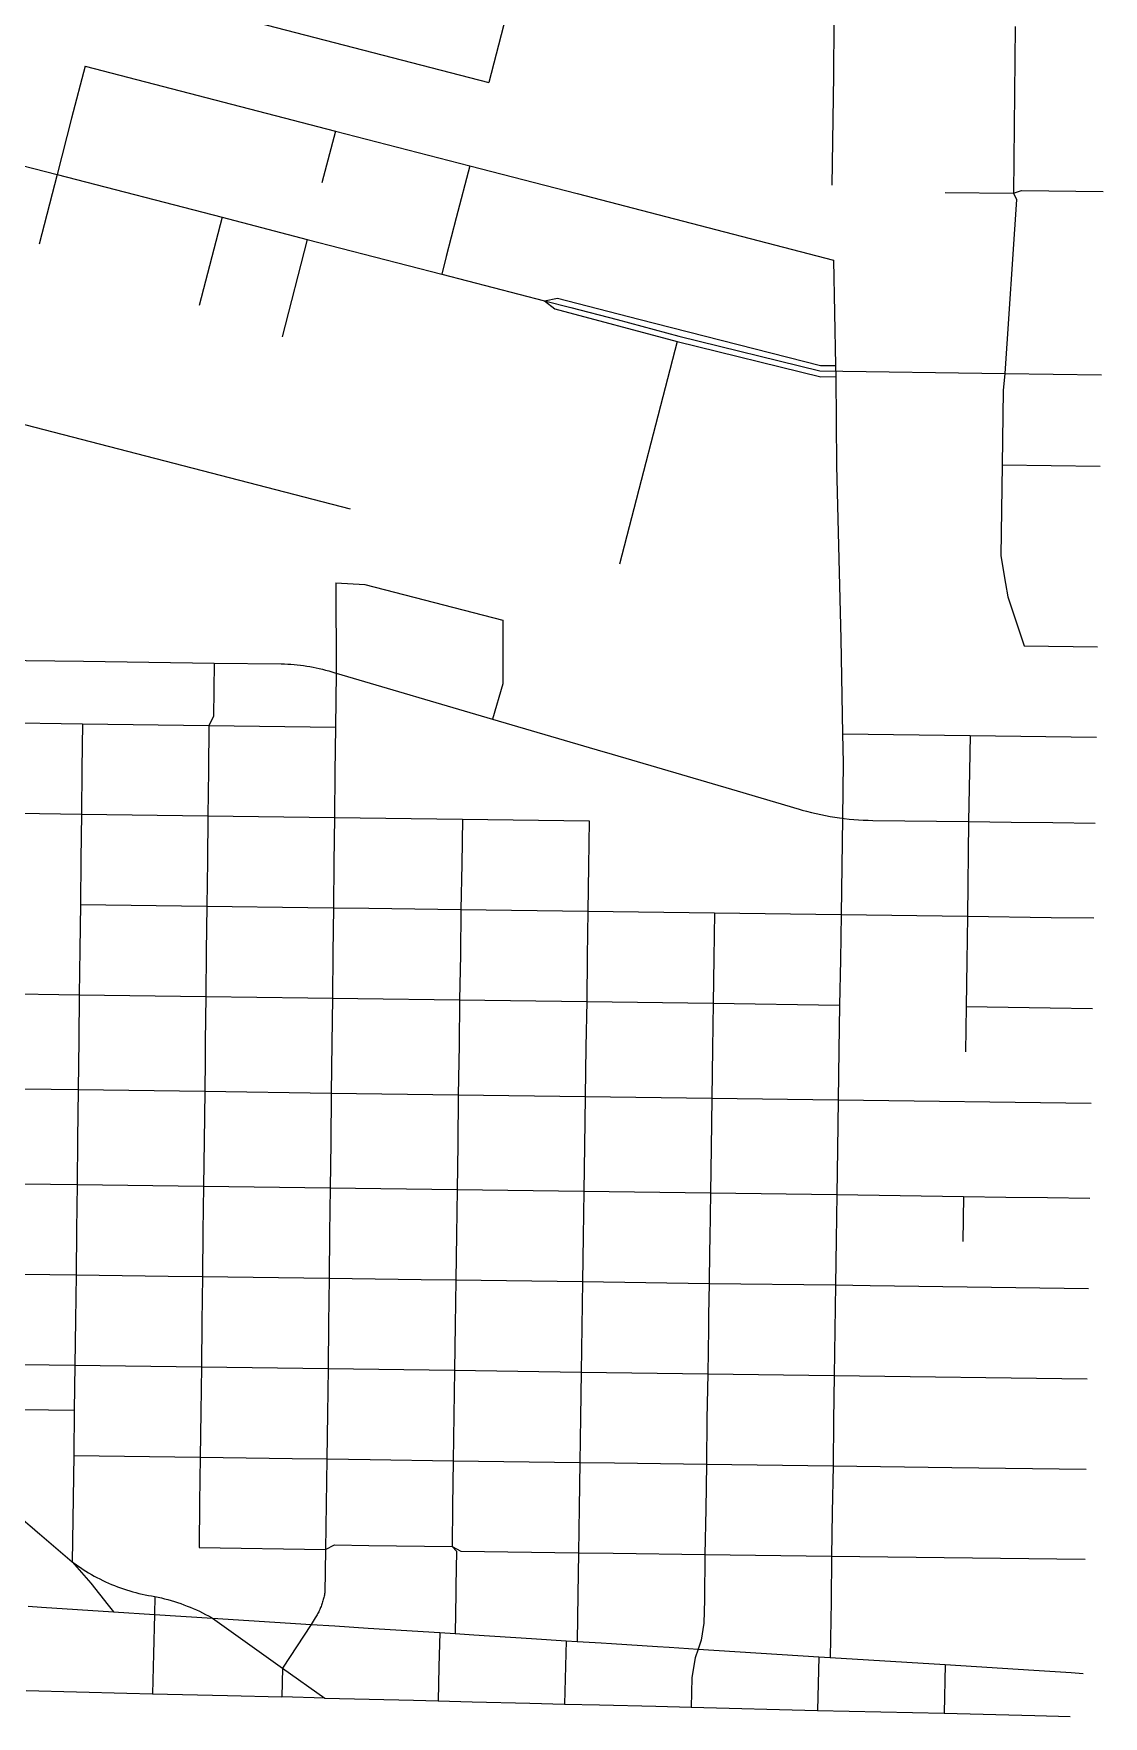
# Model space of a CAD drawing. Header units: inches. Extents: x 486459 to 494398, y 5455945 to 5462335.
# Drawn here: x 493185 to 494375, y 5455945 to 5457817 of the extents above; entities that cross this region are included whole.
import ezdxf

# ---------------------------------------------------------------- set-up
doc = ezdxf.new("R2010")
doc.units = ezdxf.units.IN
doc.header["$MEASUREMENT"] = 0
for name, color, linetype in [('Arterial', 10, 'Continuous'), ('Residential', 10, 'Continuous'), ('Secondary', 10, 'Continuous')]:
    doc.layers.add(name, color=color, linetype=linetype)

msp = doc.modelspace()

# ---------------------------------------------------------------- linework, layer by layer
at = {"layer": 'Arterial', "color": 1, "lineweight": -3, "ltscale": 2}
for p, q in [((493056.6, 5457700.2, 4), (493210.9, 5457660.2, 4)), ((493210.9, 5457660.2, 4), (493394.4, 5457612.7)), ((493394.4, 5457612.7), (493489.2, 5457588.1, 4.2)), ((493489.2, 5457588.1, 4.2), (493638.8, 5457549.4, 3.8)), ((493638.8, 5457549.4, 3.8), (493753.2, 5457519.8, 3.9)), ((493902.4, 5457480.5, 5.7), (494059.3, 5457441.7, 4.2)), ((494059.3, 5457441.7, 4.2), (494265.2, 5457439, 4.9)), ((494265.2, 5457439, 4.9), (494372.7, 5457437.5, 14.1)), ((493080.4, 5457120.7), (493240.4, 5457118.7, 9.7)), ((493240.4, 5457118.7, 9.7), (493385.6, 5457116.6, 4.9)), ((493521.2, 5457105.4, 4.2), (493695.1, 5457054.4, 5.6)), ((493822, 5457017.2, 5.3), (493967.5, 5456974.4, 5.3)), ((494224.9, 5456940.3, 9), (494272.1, 5456939.8, 12)), ((494272.1, 5456939.8, 12), (494318.4, 5456939.3, 16.7)), ((494318.4, 5456939.3, 16.7), (494365.6, 5456938.7, 21.4)), ((493093.7, 5456644, 38.9), (493234.4, 5456642.1, 38.4)), ((493234.4, 5456642.1, 38.4), (493375.2, 5456640.2, 42.9)), ((493375.2, 5456640.2, 42.9), (493515.9, 5456638.2, 44.1)), ((493515.9, 5456638.2, 44.1), (493657.2, 5456636.3, 37.9)), ((493657.2, 5456636.3, 37.9), (493798.4, 5456634.4, 32)), ((493798.4, 5456634.4, 32), (493939.2, 5456632.6, 25.2)), ((493939.2, 5456632.6, 25.2), (494079.9, 5456630.7, 24.4)), ((494079.9, 5456630.7, 24.4), (494361.2, 5456627, 27)), ((493088.7, 5456235.4, 53.1), (493227.7, 5456116.7, 51.5)), ((493383.8, 5456054, 49), (493461.7, 5455998.4, 50.5)), ((493461.7, 5455998.4, 50.5), (493508.8, 5455965.1, 51.2))]:
    msp.add_line(p, q, dxfattribs=at)
for points in [[(493753.2, 5457519.8, 3.9), (493782.5, 5457512.4, 4.2), (493833.8, 5457498.8, 4.5), (493902.4, 5457480.5, 5.7)], [(493385.6, 5457116.6, 4.9), (493460.3, 5457115.8, 4.4), (493463.8, 5457115.7, 4.4), (493467.4, 5457115.6, 4.4), (493470.9, 5457115.4, 4.4), (493474.5, 5457115.1, 4.4), (493478, 5457114.7, 4.4), (493481.6, 5457114.3, 4.4), (493485.1, 5457113.9, 4.4), (493488.6, 5457113.4, 4.4), (493492.2, 5457112.8, 4.3), (493495.7, 5457112.1, 4.3), (493499.2, 5457111.4, 4.3), (493502.6, 5457110.7, 4.3), (493506.1, 5457109.8, 4.3), (493509.5, 5457108.9, 4.3), (493513, 5457108, 4.3), (493516.4, 5457107, 4.3), (493519.8, 5457105.9, 4.2), (493521.2, 5457105.4, 4.2)], [(493695.1, 5457054.4, 5.6), (493818, 5457018.3, 5.3), (493822, 5457017.2, 5.3)], [(493967.5, 5456974.4, 5.3), (494036.2, 5456954.1, 5.4), (494039.6, 5456953.2, 5.4), (494044.7, 5456951.8, 5.4), (494049.9, 5456950.5, 5.4), (494055.1, 5456949.3, 5.4), (494060.3, 5456948.1, 5.4), (494065.5, 5456947.1, 5.3), (494070.7, 5456946.1, 5.5), (494076, 5456945.3, 5.5), (494081.2, 5456944.5, 5.6), (494084.4, 5456944.1, 5.6)], [(494084.4, 5456944.1, 5.6), (494086.5, 5456943.7, 5.6), (494091.8, 5456943.1, 5.8), (494097.1, 5456942.7, 5.8), (494102.4, 5456942.3, 5.8), (494107.7, 5456942, 5.9), (494113, 5456941.8, 5.9), (494118.3, 5456941.6, 6), (494224.9, 5456940.3, 9)], [(493227.7, 5456116.7, 51.5), (493228.1, 5456116.4, 51.5), (493231, 5456114.3, 51.5), (493233.9, 5456112.2, 51.5), (493236.9, 5456110.2, 51.3), (493239.9, 5456108.2, 51.3), (493242.9, 5456106.3, 51.3), (493245.9, 5456104.5, 51.3), (493249, 5456102.7, 50.7), (493252.2, 5456100.9, 50.7), (493255.3, 5456099.3, 50.7), (493258.5, 5456097.6, 50.7), (493261.7, 5456096, 50.7), (493264.9, 5456094.5, 50.7), (493268.2, 5456093, 50.7), (493271.5, 5456091.6, 50.6), (493274.8, 5456090.3, 50.6), (493278.1, 5456089, 50.3), (493281.5, 5456087.8, 50.3), (493284.9, 5456086.6, 50.3), (493288.3, 5456085.5, 50.3), (493291.7, 5456084.4, 50.1), (493295.1, 5456083.4, 50.1), (493298.6, 5456082.5, 50.1), (493302, 5456081.6, 50), (493305.5, 5456080.8, 50.1), (493309, 5456080, 50.1), (493312.5, 5456079.3, 50.1), (493316, 5456078.7, 50.1), (493319.6, 5456078.1, 50.1)], [(493319.6, 5456078.1, 50.1), (493323.2, 5456077.4, 50.1), (493326.9, 5456076.5, 49.8), (493330.5, 5456075.6, 49.8), (493334.2, 5456074.6, 49.8), (493337.8, 5456073.6, 49.8), (493341.4, 5456072.5, 49.6), (493344.9, 5456071.4, 49.6), (493348.5, 5456070.2, 49.6), (493352, 5456068.9, 49.4), (493355.5, 5456067.5, 49.4), (493359, 5456066.1, 49.4), (493362.4, 5456064.7, 49.2), (493365.9, 5456063.2, 49.2), (493369.3, 5456061.6, 49.2), (493372.6, 5456059.9, 49.2), (493376, 5456058.2, 49), (493379.3, 5456056.5, 49), (493382.6, 5456054.7, 49), (493383.8, 5456054, 49)]]:
    msp.add_polyline3d(points, dxfattribs=at)
at = {"layer": 'Residential', "color": 7, "lineweight": -3}
for p, q in [((493738.3, 5457943.6, 3.5), (493691, 5457762.8, 4.5)), ((493257.7, 5457875, 3.7), (493691, 5457762.8, 4.5)), ((494276.7, 5457824.9, 4), (494274.7, 5457639.7, 4.4)), ((493242.1, 5457780.7, 3.7), (493227.1, 5457723, 3.8)), ((493242.1, 5457780.7, 3.7), (493520.5, 5457708.6, 3.3)), ((493227.1, 5457723, 3.8), (493210.9, 5457660.2, 4)), ((493520.5, 5457708.6, 3.3), (493505.5, 5457650.9, 3.6)), ((493520.5, 5457708.6, 3.3), (493670.1, 5457669.8, 3.2)), ((493210.9, 5457660.2, 4), (493190.8, 5457582.6, 3)), ((493670.1, 5457669.8, 3.2), (493655, 5457612.2, 3.6)), ((493670.1, 5457669.8, 3.2), (493789.6, 5457639, 3.6)), ((494198.6, 5457640.4, 4.4), (494274.7, 5457639.7, 4.4)), ((493394.4, 5457612.7), (493369, 5457514.7)), ((493489.2, 5457588.1, 4.2), (493461.1, 5457479.7, 2.3)), ((494074.7, 5457565.1, 4.6), (494076.8, 5457447.7, 3.7)), ((493900.8, 5457474.6, 5.2), (493836.6, 5457226.6, 3.8)), ((494076.8, 5457447.7, 3.7), (494077, 5457435.5, 3.8)), ((493141.2, 5457390.9, 3.9), (493536.9, 5457288.4, 3.1)), ((494262.2, 5457337.4, 5.4), (494371.2, 5457335.9, 13.9)), ((493521, 5457205.9, 4.5), (493521.2, 5457105.4, 4.2)), ((494082.8, 5457143.8, 4.4), (494084.7, 5457038, 5.2)), ((494286.7, 5457135.8, 7), (494368.4, 5457134.7, 15.3)), ((493521.2, 5457105.4, 4.2), (493520.6, 5457045.5, 17)), ((493098.4, 5457051, 19.8), (493239.1, 5457049.2, 17.9)), ((493239.1, 5457049.2, 17.9), (493238.5, 5456999, 23.4)), ((493239.1, 5457049.2, 17.9), (493379.8, 5457047.4, 18.7)), ((493379.8, 5457047.4, 18.7), (493379.2, 5456997.1, 23.7)), ((493379.8, 5457047.4, 18.7), (493520.6, 5457045.5, 17)), ((493520.6, 5457045.5, 17), (493520, 5456995.2, 23.8)), ((494084.7, 5457038, 5.2), (494226.4, 5457036, 6.2)), ((494226.4, 5457036, 6.2), (494225.8, 5456996.4, 6.6)), ((494226.4, 5457036, 6.2), (494367, 5457034.1, 18)), ((493238.5, 5456999, 23.4), (493237.9, 5456948.7, 29.4)), ((493379.2, 5456997.1, 23.7), (493378.6, 5456946.8, 30.2)), ((493520, 5456995.2, 23.8), (493519.4, 5456944.9, 28.8)), ((494225.8, 5456996.4, 6.6), (494224.9, 5456940.3, 9)), ((493097.2, 5456950.5, 29), (493237.9, 5456948.7, 29.4)), ((493237.9, 5456948.7, 29.4), (493237.3, 5456898.4, 32.2)), ((493237.9, 5456948.7, 29.4), (493378.6, 5456946.8, 30.2)), ((493378.6, 5456946.8, 30.2), (493378.1, 5456896.5, 34.5)), ((493378.6, 5456946.8, 30.2), (493519.4, 5456944.9, 28.8)), ((493519.4, 5456944.9, 28.8), (493518.8, 5456894.7, 33.4)), ((493519.4, 5456944.9, 28.8), (493661.7, 5456943.1, 24.5)), ((493661.7, 5456943.1, 24.5), (493661, 5456892.8, 26.8)), ((493661.7, 5456943.1, 24.5), (493802.8, 5456941.2, 19.7)), ((494084.4, 5456944.1, 5.6), (494082.9, 5456836.8, 6.8)), ((493802.8, 5456941.2, 19.7), (493802.1, 5456890.8, 21)), ((494224.9, 5456940.3, 9), (494223.6, 5456835, 12.5)), ((493237.3, 5456898.4, 32.2), (493236.9, 5456848.2, 34.8)), ((493378.1, 5456896.5, 34.5), (493377.5, 5456846.3, 38.6)), ((493518.8, 5456894.7, 33.4), (493518.3, 5456844.4, 37.6)), ((493661, 5456892.8, 26.8), (493660.2, 5456842.5, 29.2)), ((493802.1, 5456890.8, 21), (493801.4, 5456840.5, 22)), ((493236.9, 5456848.2, 34.8), (493236.2, 5456797.9, 35.9)), ((493236.9, 5456848.2, 34.8), (493377.5, 5456846.3, 38.6)), ((493377.5, 5456846.3, 38.6), (493376.9, 5456796, 39.5)), ((493377.5, 5456846.3, 38.6), (493489.9, 5456844.8, 38.8)), ((493489.9, 5456844.8, 38.8), (493518.3, 5456844.4, 37.6)), ((493518.3, 5456844.4, 37.6), (493517.7, 5456794.1, 38.6)), ((493518.3, 5456844.4, 37.6), (493557.7, 5456843.9, 34.2)), ((493557.7, 5456843.9, 34.2), (493660.2, 5456842.5, 29.2)), ((493660.2, 5456842.5, 29.2), (493659.5, 5456792.2, 32)), ((493660.2, 5456842.5, 29.2), (493801.4, 5456840.5, 22)), ((493801.4, 5456840.5, 22), (493800.7, 5456790.2, 24.6)), ((493801.4, 5456840.5, 22), (493942.1, 5456838.6, 9)), ((493942.1, 5456838.6, 9), (493941.4, 5456788.4, 13.7)), ((493942.1, 5456838.6, 9), (494082.9, 5456836.8, 6.8)), ((494082.9, 5456836.8, 6.8), (494082.2, 5456786.5, 10.6)), ((494082.9, 5456836.8, 6.8), (494223.6, 5456835, 12.5)), ((494223.6, 5456835, 12.5), (494222.9, 5456784.7, 14)), ((494223.6, 5456835, 12.5), (494316.8, 5456833.7, 22.5)), ((494316.8, 5456833.7, 22.5), (494364.1, 5456833.1, 26.5)), ((493236.2, 5456797.9, 35.9), (493235.6, 5456747.7, 36.7)), ((493376.9, 5456796, 39.5), (493376.3, 5456745.7, 40.7)), ((493517.7, 5456794.1, 38.6), (493517.1, 5456743.8, 39.8)), ((493659.5, 5456792.2, 32), (493658.7, 5456741.9, 33.7)), ((493800.7, 5456790.2, 24.6), (493800, 5456740, 26.6)), ((493941.4, 5456788.4, 13.7), (493940.7, 5456738.1, 18.4)), ((494082.2, 5456786.5, 10.6), (494081.4, 5456736.2, 15.8)), ((494222.9, 5456784.7, 14), (494222.2, 5456734.4, 15.6)), ((493094.9, 5456749.5, 37.3), (493235.6, 5456747.7, 36.7)), ((493235.6, 5456747.7, 36.7), (493235, 5456697.4, 37.4)), ((493235.6, 5456747.7, 36.7), (493376.3, 5456745.7, 40.7)), ((493376.3, 5456745.7, 40.7), (493375.8, 5456695.5, 42.1)), ((493376.3, 5456745.7, 40.7), (493489.9, 5456744.2, 40.4)), ((493489.9, 5456744.2, 40.4), (493517.1, 5456743.8, 39.8)), ((493517.1, 5456743.8, 39.8), (493516.5, 5456693.6, 42.1)), ((493517.1, 5456743.8, 39.8), (493545.5, 5456743.5, 38.6)), ((493545.5, 5456743.5, 38.6), (493658.7, 5456741.9, 33.7)), ((493658.7, 5456741.9, 33.7), (493658, 5456691.7, 35.9)), ((493658.7, 5456741.9, 33.7), (493800, 5456740, 26.6)), ((493800, 5456740, 26.6), (493799.2, 5456689.8, 29.4)), ((493800, 5456740, 26.6), (493940.7, 5456738.1, 18.4)), ((493940.7, 5456738.1, 18.4), (493940, 5456687.9, 21.8)), ((493940.7, 5456738.1, 18.4), (494081.4, 5456736.2, 15.8)), ((494081.4, 5456736.2, 15.8), (494080.6, 5456686, 19.8)), ((494222.2, 5456734.4, 15.6), (494221.4, 5456684.2, 16.6)), ((494222.2, 5456734.4, 15.6), (494315.4, 5456733.2, 27.6)), ((494315.4, 5456733.2, 27.6), (494362.6, 5456732.5, 29.1)), ((493235, 5456697.4, 37.4), (493234.4, 5456642.1, 38.4)), ((493516.5, 5456693.6, 42.1), (493515.9, 5456638.2, 44.1)), ((493658, 5456691.7, 35.9), (493657.2, 5456636.3, 37.9)), ((493799.2, 5456689.8, 29.4), (493798.4, 5456634.4, 32)), ((493940, 5456687.9, 21.8), (493939.2, 5456632.6, 25.2)), ((494080.6, 5456686, 19.8), (494079.9, 5456630.7, 24.4)), ((493234.4, 5456642.1, 38.4), (493233.7, 5456586.8, 38.9)), ((493375.2, 5456640.2, 42.9), (493374.5, 5456584.9, 43.8)), ((493657.2, 5456636.3, 37.9), (493656.8, 5456581.1, 39.2)), ((493798.4, 5456634.4, 32), (493797.6, 5456579.2, 34.5)), ((493939.2, 5456632.6, 25.2), (493938.4, 5456577.3, 27.8)), ((494079.9, 5456630.7, 24.4), (494079.1, 5456575.4, 26)), ((493233.7, 5456586.8, 38.9), (493233.1, 5456536.5, 39.6)), ((493374.5, 5456584.9, 43.8), (493373.8, 5456534.6, 44.4)), ((493656.8, 5456581.1, 39.2), (493656, 5456530.9, 40.9)), ((493797.6, 5456579.2, 34.5), (493796.9, 5456529, 37.5)), ((493938.4, 5456577.3, 27.8), (493937.6, 5456527.1, 30.4)), ((494079.1, 5456575.4, 26), (494078.4, 5456525.2, 28.8)), ((493092.4, 5456538.2, 41.9), (493233.1, 5456536.5, 39.6)), ((493233.1, 5456536.5, 39.6), (493232.5, 5456486.2, 40.7)), ((493233.1, 5456536.5, 39.6), (493373.8, 5456534.6, 44.4)), ((493373.8, 5456534.6, 44.4), (493373.2, 5456484.4, 44.6)), ((493373.8, 5456534.6, 44.4), (493514.7, 5456532.8, 47.3)), ((493514.7, 5456532.8, 47.3), (493656, 5456530.9, 40.9)), ((493656, 5456530.9, 40.9), (493655.3, 5456480.6, 41.5)), ((493656, 5456530.9, 40.9), (493796.9, 5456529, 37.5)), ((493796.9, 5456529, 37.5), (493796.1, 5456478.7, 38.4)), ((493796.9, 5456529, 37.5), (493937.6, 5456527.1, 30.4)), ((493937.6, 5456527.1, 30.4), (493936.9, 5456476.8, 33)), ((493937.6, 5456527.1, 30.4), (494078.4, 5456525.2, 28.8)), ((494078.4, 5456525.2, 28.8), (494077.6, 5456475, 30.9)), ((494078.4, 5456525.2, 28.8), (494219, 5456523.3, 23.9)), ((494219, 5456523.3, 23.9), (494218.3, 5456473.1, 25.2)), ((494219, 5456523.3, 23.9), (494266.4, 5456522.6, 24.3)), ((494266.4, 5456522.6, 24.3), (494312.5, 5456522, 25.5)), ((494312.5, 5456522, 25.5), (494359.8, 5456521.4, 27.1)), ((493232.5, 5456486.2, 40.7), (493232, 5456435.9, 42.5)), ((493373.2, 5456484.4, 44.6), (493372.6, 5456434.1, 45)), ((493655.3, 5456480.6, 41.5), (493654.3, 5456430.3, 42.4)), ((493796.1, 5456478.7, 38.4), (493795.4, 5456428.4, 39.6)), ((493936.9, 5456476.8, 33), (493936.7, 5456462.2, 33.4)), ((494077.6, 5456475, 30.9), (494076.9, 5456424.7, 33.3)), ((493936.7, 5456462.2, 33.4), (493936.2, 5456426.5, 34.3)), ((493091.1, 5456437.9, 47.3), (493232, 5456435.9, 42.5)), ((493232, 5456435.9, 42.5), (493231.3, 5456385.7, 44.1)), ((493232, 5456435.9, 42.5), (493334.3, 5456434.5, 44.3)), ((493334.3, 5456434.5, 44.3), (493372.6, 5456434.1, 45)), ((493372.6, 5456434.1, 45), (493372.1, 5456383.8, 46.3)), ((493372.6, 5456434.1, 45), (493513.5, 5456432.3, 50)), ((493513.5, 5456432.3, 50), (493615.9, 5456430.9, 43.4)), ((493615.9, 5456430.9, 43.4), (493654.3, 5456430.3, 42.4)), ((493654.3, 5456430.3, 42.4), (493653.8, 5456380.1, 43.4)), ((493654.3, 5456430.3, 42.4), (493795.4, 5456428.4, 39.6)), ((493795.4, 5456428.4, 39.6), (493794.6, 5456378.1, 41.7)), ((493795.4, 5456428.4, 39.6), (493936.2, 5456426.5, 34.3)), ((493936.2, 5456426.5, 34.3), (493935.6, 5456391.2, 35.3)), ((493936.2, 5456426.5, 34.3), (494076.9, 5456424.7, 33.3)), ((494076.9, 5456424.7, 33.3), (494076.1, 5456374.4, 33.9)), ((494076.9, 5456424.7, 33.3), (494115.3, 5456424.2, 31.2)), ((494115.3, 5456424.2, 31.2), (494358.3, 5456420.9, 27.2)), ((493231.3, 5456385.7, 44.1), (493230.7, 5456335.5, 45.3)), ((493372.1, 5456383.8, 46.3), (493371.5, 5456333.6, 47)), ((493935.6, 5456391.2, 35.3), (493935.4, 5456376.3, 35.6)), ((493653.8, 5456380.1, 43.4), (493653.1, 5456329.8, 44.4)), ((493794.6, 5456378.1, 41.7), (493793.9, 5456327.8, 42.7)), ((493935.4, 5456376.3, 35.6), (493934.6, 5456326, 36.6)), ((494076.1, 5456374.4, 33.9), (494075.4, 5456324.1, 34.8)), ((493230.7, 5456335.5, 45.3), (493230, 5456285.3, 45.9)), ((493371.5, 5456333.6, 47), (493370.8, 5456283.3, 47.8)), ((493653.1, 5456329.8, 44.4), (493652.4, 5456279.5, 46.6)), ((493793.9, 5456327.8, 42.7), (493793.1, 5456277.6, 43.9)), ((493934.6, 5456326, 36.6), (493933.8, 5456275.7, 37)), ((494075.4, 5456324.1, 34.8), (494074.6, 5456273.8, 35.1)), ((493089.3, 5456287.2, 51.9), (493230, 5456285.3, 45.9)), ((493230, 5456285.3, 45.9), (493229.4, 5456235, 46.8)), ((493370.8, 5456283.3, 47.8), (493370.2, 5456233.1, 48.1)), ((493652.4, 5456279.5, 46.6), (493651.6, 5456229.2, 49.3)), ((493793.1, 5456277.6, 43.9), (493792.4, 5456227.3, 44.9)), ((493933.8, 5456275.7, 37), (493933.1, 5456225.4, 37.3)), ((494074.6, 5456273.8, 35.1), (494074, 5456223.5, 35.3)), ((493229.4, 5456235, 46.8), (493227.7, 5456116.7, 51.5)), ((493229.4, 5456235, 46.8), (493370.2, 5456233.1, 48.1)), ((493370.2, 5456233.1, 48.1), (493369.5, 5456182.8, 48.4)), ((493370.2, 5456233.1, 48.1), (493472.4, 5456231.7, 51.8)), ((493472.4, 5456231.7, 51.8), (493510.9, 5456231.1, 53)), ((493510.9, 5456231.1, 53), (493559, 5456230.5, 51.1)), ((493559, 5456230.5, 51.1), (493651.6, 5456229.2, 49.3)), ((493651.6, 5456229.2, 49.3), (493650.9, 5456179, 53)), ((493651.6, 5456229.2, 49.3), (493792.4, 5456227.3, 44.9)), ((493792.4, 5456227.3, 44.9), (493791.8, 5456177.1, 44.7)), ((493792.4, 5456227.3, 44.9), (493830.8, 5456226.8, 41.5)), ((493830.8, 5456226.8, 41.5), (493933.1, 5456225.4, 37.3)), ((493933.1, 5456225.4, 37.3), (493932.4, 5456175.1, 37.3)), ((493933.1, 5456225.4, 37.3), (494074, 5456223.5, 35.3)), ((494074, 5456223.5, 35.3), (494073.2, 5456171.7, 35)), ((494074, 5456223.5, 35.3), (494206, 5456221.8, 30.8)), ((494206, 5456221.8, 30.8), (494355.5, 5456219.8, 32.7)), ((493369.5, 5456182.8, 48.4), (493368.8, 5456132.5, 48.5)), ((493650.9, 5456179, 53), (493650.2, 5456133.7, 56.3)), ((493791.8, 5456177.1, 44.7), (493791, 5456126.8, 44.8)), ((493932.4, 5456175.1, 37.3), (493931.6, 5456124.8, 37.4)), ((494073.2, 5456171.7, 35), (494072.5, 5456123, 35.5)), ((493368.8, 5456132.5, 48.5), (493509.3, 5456130.5, 52.7)), ((493557.6, 5456134.9, 53.4), (493650.2, 5456133.7, 56.3)), ((493791, 5456126.8, 44.8), (493790.2, 5456080.2, 45.7)), ((493791, 5456126.8, 44.8), (493829.3, 5456126.3, 42.3)), ((493829.3, 5456126.3, 42.3), (493931.6, 5456124.8, 37.4)), ((493931.6, 5456124.8, 37.4), (493930.9, 5456074.5, 38.7)), ((493931.6, 5456124.8, 37.4), (494072.5, 5456123, 35.5)), ((494072.5, 5456123, 35.5), (494071.8, 5456072.7, 36.2)), ((494072.5, 5456123, 35.5), (494354.4, 5456119.5, 33.6)), ((493654.4, 5456081.9, 57.5), (493653.7, 5456036.8, 56.7)), ((493654.5, 5456089.6, 57.5), (493654.4, 5456081.9, 57.5)), ((493178.9, 5456067.2, 49), (493193.6, 5456066.3, 49.3)), ((493193.6, 5456066.3, 49.3), (493273.6, 5456061.1, 50.4)), ((493319.6, 5456078.1, 50.1), (493319.1, 5456058.1, 50.1)), ((493790.2, 5456080.2, 45.7), (493789.4, 5456028.2, 46.5)), ((494071.8, 5456072.7, 36.2), (494070.9, 5456010.3, 38.7)), ((493273.6, 5456061.1, 50.4), (493319.1, 5456058.1, 50.1)), ((493319.1, 5456058.1, 50.1), (493318.2, 5456014.3, 48.3)), ((493319.1, 5456058.1, 50.1), (493383.8, 5456054, 49)), ((493383.8, 5456054, 49), (493493.4, 5456047, 51.7)), ((493493.4, 5456047, 51.7), (493519.8, 5456045.3, 52.7)), ((493519.8, 5456045.3, 52.7), (493557.1, 5456042.9, 54.4)), ((493557.1, 5456042.9, 54.4), (493636.6, 5456037.9, 56.6)), ((493636.6, 5456037.9, 56.6), (493635.7, 5455999.8, 55.4)), ((493636.6, 5456037.9, 56.6), (493653.7, 5456036.8, 56.7)), ((493653.7, 5456036.8, 56.7), (493674.6, 5456035.5, 54.8)), ((493674.6, 5456035.5, 54.8), (493738.6, 5456031.4, 49.7)), ((493738.6, 5456031.4, 49.7), (493777.3, 5456028.9, 47)), ((493777.3, 5456028.9, 47), (493775.5, 5455958.4, 49.8)), ((493777.3, 5456028.9, 47), (493789.4, 5456028.2, 46.5)), ((493789.4, 5456028.2, 46.5), (493816.2, 5456026.5, 45.3)), ((493816.2, 5456026.5, 45.3), (493827.7, 5456025.7, 44.1)), ((493827.7, 5456025.7, 44.1), (493878.6, 5456022.5, 40.7)), ((493318.2, 5456014.3, 48.3), (493316.9, 5455969.9, 46.7)), ((493878.6, 5456022.5, 40.7), (493891.6, 5456021.7, 40.4)), ((493891.6, 5456021.7, 40.4), (493924.1, 5456019.6, 40)), ((493924.1, 5456019.6, 40), (494058.4, 5456011.1, 38.4)), ((494058.4, 5456011.1, 38.4), (494056.8, 5455951.4, 41.4)), ((494058.4, 5456011.1, 38.4), (494070.9, 5456010.3, 38.7)), ((494070.9, 5456010.3, 38.7), (494198.9, 5456002.3, 37.4)), ((493635.7, 5455999.8, 55.4), (493634.7, 5455962, 54)), ((494198.9, 5456002.3, 37.4), (494197.5, 5455948.2, 38.8)), ((494198.9, 5456002.3, 37.4), (494297.3, 5455996, 36.4)), ((494297.3, 5455996, 36.4), (494339, 5455993.4, 35.7)), ((494339, 5455993.4, 35.7), (494352.4, 5455992.5, 35.3)), ((493508.8, 5455965.1, 51.2), (493460.8, 5455966.3, 50.6)), ((493508.8, 5455965.1, 51.2), (493607.2, 5455962.6, 53.6)), ((493607.2, 5455962.6, 53.6), (493634.7, 5455962, 54)), ((493634.7, 5455962, 54), (493672.8, 5455961, 52.8)), ((493672.8, 5455961, 52.8), (493736.8, 5455959.4, 50.8)), ((493736.8, 5455959.4, 50.8), (493775.5, 5455958.4, 49.8)), ((493775.5, 5455958.4, 49.8), (493814.4, 5455957.4, 47.3)), ((493814.4, 5455957.4, 47.3), (493876.9, 5455955.9, 42.9)), ((493876.9, 5455955.9, 42.9), (493916.1, 5455955, 41.5)), ((493916.1, 5455955, 41.5), (494056.8, 5455951.4, 41.4)), ((494056.8, 5455951.4, 41.4), (494197.5, 5455948.2, 38.8)), ((494197.5, 5455948.2, 38.8), (494298.6, 5455945.7, 38.3)), ((494298.6, 5455945.7, 38.3), (494337.8, 5455944.7, 38.5))]:
    msp.add_line(p, q, dxfattribs=at)
for points in [[(494074.9, 5457829.2, 4.2), (494074.4, 5457770.4, 3.9), (494072.7, 5457648.4, 4.6)], [(493789.6, 5457639, 3.6), (493860.5, 5457620.5, 3.7), (494074.7, 5457565.1, 4.6)], [(494274.7, 5457639.7, 4.4), (494278.2, 5457632.3, 4.1), (494265.2, 5457439, 4.9)], [(494274.7, 5457639.7, 4.4), (494283.8, 5457642.4, 4), (494374.7, 5457641.5, 8.2)], [(493655, 5457612.2, 3.6), (493643.6, 5457568.9, 3.7), (493638.8, 5457549.4, 3.8)], [(493753.2, 5457519.8, 3.9), (493767.5, 5457522.7, 4.2), (493858, 5457499.5, 4.3)], [(493753.2, 5457519.8, 3.9), (493764.4, 5457510.9, 4), (493900.8, 5457474.6, 5.2)], [(493858, 5457499.5, 4.3), (494060.2, 5457447.7, 3.9), (494076.8, 5457447.7, 3.7)], [(493900.8, 5457474.6, 5.2), (494060.4, 5457435.1, 4.2), (494077, 5457435.5, 3.8)], [(494077, 5457435.5, 3.8), (494077.9, 5457336, 4.4), (494082.8, 5457143.8, 4.4)], [(494265.2, 5457439, 4.9), (494263.3, 5457420, 5.1), (494262.2, 5457337.4, 5.4)], [(494262.2, 5457337.4, 5.4), (494260.7, 5457236, 5.8), (494266, 5457205.2, 6.4), (494268.3, 5457190.2, 6.2), (494286.7, 5457135.8, 7)], [(493521, 5457205.9, 4.5), (493553.4, 5457204.2, 4.3), (493706.7, 5457164.4, 3.6)], [(493706.7, 5457164.4, 3.6), (493706.6, 5457093.4, 4.6), (493695.1, 5457054.4, 5.6)], [(493385.6, 5457116.6, 4.9), (493384.9, 5457057.3, 17.3), (493379.8, 5457047.3, 18.7)], [(494084.7, 5457038, 5.2), (494085.3, 5457005.7, 5.1), (494084.4, 5456944.1, 5.6)], [(493375.8, 5456695.5, 42.1), (493375.7, 5456674.9, 42.4), (493375.2, 5456640.2, 42.9)], [(493509.3, 5456130.5, 52.7), (493519.5, 5456135.5, 52.6), (493557.6, 5456134.9, 53.4)], [(493650.2, 5456133.7, 56.3), (493655.1, 5456128.6, 56.7), (493654.5, 5456089.6, 57.5)], [(493650.2, 5456133.7, 56.3), (493660.2, 5456128.5, 56.7), (493791, 5456126.8, 44.8)], [(493227.7, 5456116.7, 51.5), (493238.1, 5456104.9, 51.3), (493248.3, 5456092.9, 50.7), (493258.2, 5456080.8, 50.5), (493267.9, 5456068.5, 50.4), (493273.6, 5456061.1, 50.4)], [(493930.9, 5456074.5, 38.7), (493930.5, 5456048.3, 39), (493927.5, 5456029.5, 39.5), (493924.1, 5456019.6, 40)], [(493924.1, 5456019.6, 40), (493920.8, 5456009.8, 40), (493919, 5455999.2, 40.2), (493917, 5455987.6, 40.5), (493916.1, 5455955, 41.5)]]:
    msp.add_polyline3d(points, dxfattribs=at)
at = {"layer": 'Secondary', "color": 1, "lineweight": -3}
for p, q in [((493515.9, 5456638.2, 44.1), (493515.3, 5456583, 46)), ((493515.3, 5456583, 46), (493514.7, 5456532.8, 47.3)), ((493514.7, 5456532.8, 47.3), (493514.1, 5456482.5, 48.4)), ((493514.1, 5456482.5, 48.4), (493513.5, 5456432.3, 50)), ((493513.5, 5456432.3, 50), (493512.9, 5456382, 50.9)), ((493512.9, 5456382, 50.9), (493512.4, 5456331.7, 51.8)), ((493089.9, 5456337.5, 50.9), (493230.7, 5456335.5, 45.3)), ((493230.7, 5456335.5, 45.3), (493371.5, 5456333.6, 47)), ((493371.5, 5456333.6, 47), (493512.4, 5456331.7, 51.8)), ((493512.4, 5456331.7, 51.8), (493511.6, 5456281.4, 52.2)), ((493512.4, 5456331.7, 51.8), (493653.1, 5456329.8, 44.4)), ((493653.1, 5456329.8, 44.4), (493793.9, 5456327.8, 42.7)), ((493793.9, 5456327.8, 42.7), (493822.2, 5456327.4, 41.6)), ((493822.2, 5456327.4, 41.6), (493934.6, 5456326, 36.6)), ((493934.6, 5456326, 36.6), (494075.4, 5456324.1, 34.8)), ((494075.4, 5456324.1, 34.8), (494356.9, 5456320.3, 27.9)), ((493511.6, 5456281.4, 52.2), (493510.9, 5456231.1, 53)), ((493510.9, 5456231.1, 53), (493510.1, 5456180.9, 52.9)), ((493510.1, 5456180.9, 52.9), (493509.3, 5456130.5, 52.7)), ((493509.3, 5456130.5, 52.7), (493508.6, 5456082.3, 52.5)), ((493493.4, 5456047, 51.7), (493461.7, 5455998.4, 50.5)), ((493461.7, 5455998.4, 50.5), (493460.8, 5455966.3, 50.6)), ((493176.4, 5455973.5, 47.1), (493288.6, 5455970.7, 46.7)), ((493288.6, 5455970.7, 46.7), (493316.9, 5455969.9, 46.7)), ((493316.9, 5455969.9, 46.7), (493400.3, 5455967.9, 47.6)), ((493400.3, 5455967.9, 47.6), (493460.8, 5455966.3, 50.6))]:
    msp.add_line(p, q, dxfattribs=at)
msp.add_polyline3d([(493508.6, 5456082.3, 52.5), (493508.4, 5456081, 52.5), (493508.2, 5456079.7, 52.5), (493507.9, 5456078.4, 52.5), (493507.6, 5456077.1, 52.5), (493507.3, 5456075.9, 52.5), (493507, 5456074.6, 52.5), (493506.6, 5456073.3, 52.5), (493506.2, 5456072.1, 52.5), (493505.9, 5456070.8, 52.4), (493505.4, 5456069.6, 52.5), (493505, 5456068.4, 52.5), (493504.5, 5456067.1, 52.5), (493504.1, 5456065.9, 52.5), (493503.6, 5456064.7, 52.5), (493503, 5456063.5, 52.5), (493502.5, 5456062.3, 52.5), (493501.9, 5456061.1, 52.5), (493501.3, 5456060, 52.5), (493500.7, 5456058.8, 52.5), (493500.1, 5456057.7, 52.2), (493499.5, 5456056.5, 52.2), (493498.8, 5456055.4, 52.2), (493498.1, 5456054.3, 52.2), (493498, 5456054.2, 52.2), (493493.4, 5456047, 51.7)], dxfattribs=at)

doc.saveas('drawing.dxf')
